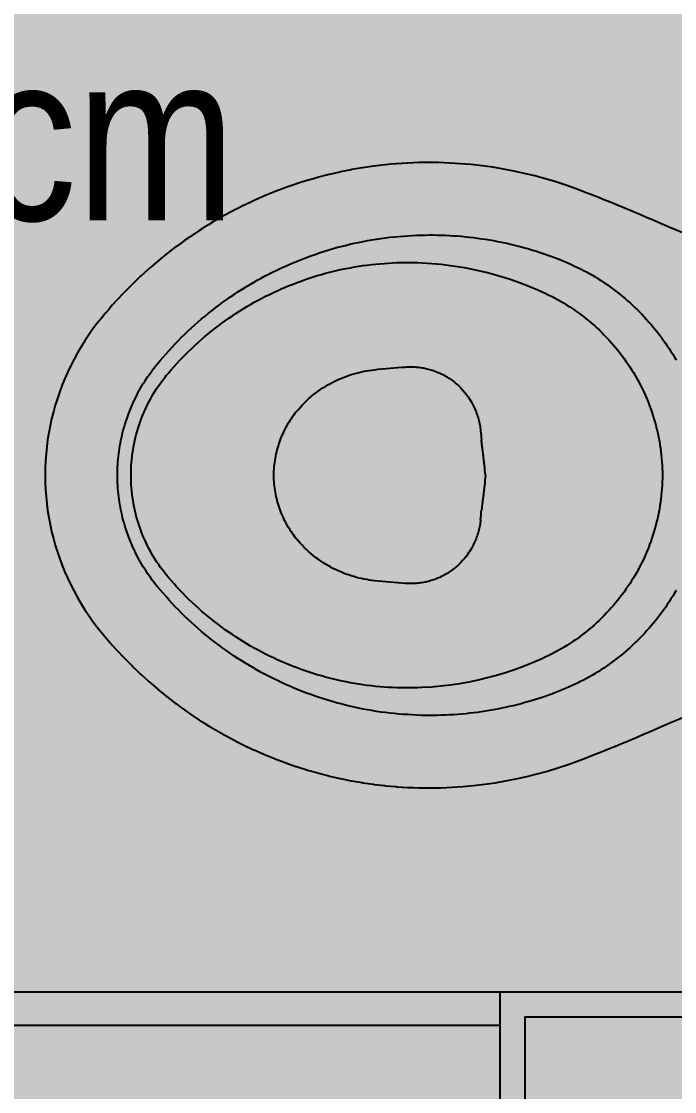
# Model space of a CAD drawing. Header units: metres. Extents: x -40 to 570, y -25 to 184.
# Drawn here: x 17.938 to 18.33, y -8.205 to -7.563 of the extents above; entities that cross this region are included whole.
import ezdxf
from ezdxf.enums import TextEntityAlignment as Align

# ---------------------------------------------------------------- set-up
doc = ezdxf.new("R2010")
doc.units = ezdxf.units.M
for name, color, linetype in [('ARQ-DIM', 2, 'Continuous'), ('ARQ-TXT', 2, 'Continuous'), ('DUPLEX INFERIOR$0$4', 2, 'Continuous'), ('DUPLEX INFERIOR$0$ARQ-ALV ACAB', 4, 'Continuous'), ('DUPLEX INFERIOR$0$ARQ-ALV OSSO', 5, 'Continuous'), ('DUPLEX INFERIOR$0$ARQ-AUX1', 1, 'Continuous'), ('DUPLEX INFERIOR$0$ARQ-HID', 7, 'Continuous')]:
    doc.layers.add(name, color=color, linetype=linetype)
doc.layers.add('DUPLEX INFERIOR$0$ARQ-FORRO', color=9, linetype='Continuous', lineweight=5)
doc.styles.add('Adesa', font='ARIALN.TTF')

# ---------------------------------------------------------------- blocks, each defined once
blk = doc.blocks.new('DUPLEX INFERIOR$0$ARQ-HID-BACIA CX')
for points in [[(-0.28026, 0.14532), (-0.28804, 0.14857), (-0.29584, 0.15194, 0.011149), (-0.33812, 0.16943), (-0.34416, 0.17175), (-0.35027, 0.17392), (-0.35642, 0.17593), (-0.36262, 0.17778), (-0.36886, 0.17948), (-0.37514, 0.18101), (-0.38146, 0.18239), (-0.38782, 0.1836), (-0.3942, 0.18465), (-0.40061, 0.18554), (-0.40704, 0.18627), (-0.4135, 0.18683), (-0.41997, 0.18723), (-0.42645, 0.18746), (-0.43294, 0.18753), (-0.43806, 0.18747), (-0.43843, 0.18746), (-0.44165, 0.18736), (-0.44488, 0.18723), (-0.44526, 0.18721), (-0.4517, 0.1868), (-0.45207, 0.18677), (-0.45528, 0.1865), (-0.4585, 0.18619), (-0.45888, 0.18615), (-0.46528, 0.1854), (-0.46566, 0.18535), (-0.47204, 0.18442), (-0.47243, 0.18436), (-0.47878, 0.18326), (-0.47915, 0.18319), (-0.48548, 0.18191), (-0.48586, 0.18183), (-0.49214, 0.18039), (-0.49251, 0.1803), (-0.49875, 0.17869), (-0.49913, 0.17858), (-0.50533, 0.1768), (-0.5057, 0.17669), (-0.51184, 0.17475), (-0.51221, 0.17462), (-0.5183, 0.17251), (-0.51866, 0.17238), (-0.5247, 0.1701), (-0.52506, 0.16996), (-0.53103, 0.16752), (-0.53138, 0.16737), (-0.5373, 0.16477), (-0.53764, 0.16461), (-0.54348, 0.16185), (-0.54381, 0.16169), (-0.54671, 0.16024), (-0.54959, 0.15876), (-0.54991, 0.15859), (-0.55561, 0.15552), (-0.55592, 0.15534), (-0.55874, 0.15374), (-0.56154, 0.15211), (-0.56185, 0.15192), (-0.56462, 0.15025), (-0.56738, 0.14854), (-0.56767, 0.14835), (-0.57041, 0.1466), (-0.57312, 0.14482), (-0.57341, 0.14462), (-0.5761, 0.1428), (-0.57876, 0.14094), (-0.57904, 0.14074), (-0.58168, 0.13884), (-0.58429, 0.13691), (-0.58457, 0.1367), (-0.58716, 0.13474), (-0.58971, 0.13274), (-0.58999, 0.13252), (-0.59252, 0.13049), (-0.59502, 0.12842), (-0.5953, 0.1282), (-0.60022, 0.12397), (-0.60048, 0.12373), (-0.60529, 0.11937), (-0.60554, 0.11913), (-0.6079, 0.1169), (-0.61024, 0.11464), (-0.61049, 0.11439), (-0.61505, 0.10978), (-0.6153, 0.10953), (-0.61974, 0.1048), (-0.61998, 0.10454), (-0.62215, 0.10213), (-0.62429, 0.09969), (-0.62452, 0.09942), (-0.62662, 0.09695), (-0.6287, 0.09446), (-0.63136, 0.09112), (-0.63393, 0.08771), (-0.63639, 0.08422), (-0.63876, 0.08067), (-0.64103, 0.07705), (-0.64319, 0.07337), (-0.64524, 0.06963), (-0.64719, 0.06583), (-0.64903, 0.06198), (-0.65076, 0.05808), (-0.65238, 0.05413), (-0.65388, 0.05014), (-0.65526, 0.04611), (-0.65653, 0.04204), (-0.65769, 0.03793), (-0.65872, 0.0338), (-0.65964, 0.02963), (-0.66043, 0.02544), (-0.66111, 0.02123), (-0.66166, 0.01701), (-0.66209, 0.01277), (-0.6624, 0.00852), (-0.66258, 0.00426), (-0.66264, 0), (-0.66258, -0.00426), (-0.6624, -0.00852), (-0.66209, -0.01277), (-0.66166, -0.01701), (-0.66111, -0.02123), (-0.66043, -0.02544), (-0.65964, -0.02963), (-0.65872, -0.0338), (-0.65769, -0.03793), (-0.65653, -0.04204), (-0.65526, -0.04611), (-0.65388, -0.05014), (-0.65238, -0.05413), (-0.65076, -0.05808), (-0.64903, -0.06198), (-0.64719, -0.06583), (-0.64524, -0.06963), (-0.64319, -0.07337), (-0.64103, -0.07705), (-0.63876, -0.08067), (-0.63639, -0.08422), (-0.63393, -0.08771), (-0.63136, -0.09112), (-0.6287, -0.09446), (-0.62662, -0.09695), (-0.62452, -0.09942), (-0.62429, -0.09969), (-0.62215, -0.10213), (-0.61998, -0.10453), (-0.61974, -0.1048), (-0.6153, -0.10953), (-0.61505, -0.10978), (-0.61049, -0.11439), (-0.61024, -0.11464), (-0.6079, -0.1169), (-0.60554, -0.11913), (-0.60529, -0.11937), (-0.60048, -0.12373), (-0.60022, -0.12397), (-0.5953, -0.1282), (-0.59502, -0.12842), (-0.59252, -0.13049), (-0.58999, -0.13252), (-0.58971, -0.13274), (-0.58716, -0.13474), (-0.58457, -0.1367), (-0.58429, -0.13691), (-0.58168, -0.13884), (-0.57904, -0.14074), (-0.57876, -0.14094), (-0.5761, -0.1428), (-0.57341, -0.14462), (-0.57312, -0.14482), (-0.57041, -0.1466), (-0.56767, -0.14835), (-0.56738, -0.14854), (-0.56462, -0.15025), (-0.56185, -0.15192), (-0.56154, -0.15211), (-0.55874, -0.15374), (-0.55592, -0.15534), (-0.55561, -0.15552), (-0.54991, -0.15859), (-0.54959, -0.15876), (-0.54671, -0.16024), (-0.54381, -0.16169), (-0.54348, -0.16185), (-0.53764, -0.16461), (-0.5373, -0.16477), (-0.53138, -0.16737), (-0.53103, -0.16752), (-0.52506, -0.16996), (-0.5247, -0.1701), (-0.51866, -0.17238), (-0.5183, -0.17251), (-0.51221, -0.17462), (-0.51184, -0.17475), (-0.5057, -0.17669), (-0.50533, -0.1768), (-0.49913, -0.17858), (-0.49875, -0.17869), (-0.49251, -0.1803), (-0.49214, -0.18039), (-0.48586, -0.18183), (-0.48548, -0.18191), (-0.47915, -0.18319), (-0.47878, -0.18326), (-0.47243, -0.18436), (-0.47204, -0.18442), (-0.46566, -0.18535), (-0.46528, -0.1854), (-0.45888, -0.18615), (-0.4585, -0.18619), (-0.45528, -0.1865), (-0.45207, -0.18677), (-0.4517, -0.1868), (-0.44526, -0.18721), (-0.44488, -0.18723), (-0.44165, -0.18736), (-0.43843, -0.18746), (-0.43806, -0.18747), (-0.43155, -0.18753), (-0.42506, -0.18742), (-0.41858, -0.18716), (-0.41211, -0.18672), (-0.40566, -0.18612), (-0.39923, -0.18536), (-0.39282, -0.18444), (-0.38645, -0.18335), (-0.3801, -0.18211), (-0.37379, -0.1807), (-0.36751, -0.17913), (-0.36128, -0.1774), (-0.35509, -0.17551), (-0.34895, -0.17347), (-0.34286, -0.17126), (-0.33812, -0.16942, 0.011149), (-0.29584, -0.15194), (-0.28804, -0.14857), (-0.28026, -0.14532)], [(-0.5122, 0.03777), (-0.51097, 0.03926), (-0.50976, 0.04065), (-0.50852, 0.042), (-0.50724, 0.04331), (-0.50593, 0.04458), (-0.50459, 0.04581), (-0.50323, 0.047), (-0.50184, 0.04815), (-0.50042, 0.04926), (-0.49898, 0.05033), (-0.49753, 0.05135), (-0.49605, 0.05233), (-0.49455, 0.05328), (-0.49304, 0.05417), (-0.49152, 0.05503), (-0.48999, 0.05584), (-0.48844, 0.05661), (-0.48689, 0.05734), (-0.48534, 0.05802), (-0.48377, 0.05866), (-0.48221, 0.05926), (-0.48064, 0.05982), (-0.47908, 0.06034), (-0.47751, 0.06082), (-0.47595, 0.06126), (-0.47439, 0.06166), (-0.47283, 0.06202), (-0.47128, 0.06234), (-0.46974, 0.06262), (-0.4682, 0.06287), (-0.46667, 0.06309), (-0.46513, 0.06327, -0.008966), (-0.44664, 0.06489, -0.016113), (-0.44358, 0.06501), (-0.4426, 0.065), (-0.44175, 0.06498), (-0.44091, 0.06494), (-0.44008, 0.06488), (-0.43925, 0.06481), (-0.43843, 0.06472), (-0.43762, 0.06461), (-0.43681, 0.06449), (-0.43601, 0.06436), (-0.43521, 0.06421), (-0.43441, 0.06404), (-0.43363, 0.06386), (-0.43284, 0.06367), (-0.43207, 0.06346), (-0.43129, 0.06323), (-0.43052, 0.063), (-0.42976, 0.06274), (-0.429, 0.06247), (-0.42824, 0.06219), (-0.42749, 0.06189), (-0.42674, 0.06157), (-0.426, 0.06124), (-0.42525, 0.0609), (-0.42452, 0.06054), (-0.42378, 0.06016), (-0.42305, 0.05976), (-0.42232, 0.05935), (-0.42159, 0.05892), (-0.42087, 0.05847), (-0.42015, 0.058), (-0.41943, 0.05751), (-0.4187, 0.057), (-0.41736, 0.05598), (-0.41604, 0.0549), (-0.41475, 0.05374), (-0.4135, 0.05252), (-0.41228, 0.05123), (-0.41111, 0.04987), (-0.40999, 0.04845), (-0.40892, 0.04698), (-0.40791, 0.04545), (-0.40696, 0.04387), (-0.40608, 0.04225), (-0.40527, 0.04059), (-0.40489, 0.03975), (-0.40453, 0.0389), (-0.40419, 0.03804), (-0.40387, 0.03718), (-0.40357, 0.03631), (-0.40328, 0.03544), (-0.40302, 0.03457), (-0.40277, 0.0337), (-0.40254, 0.03282), (-0.40234, 0.03195), (-0.40215, 0.03107), (-0.40198, 0.0302), (-0.40183, 0.02933), (-0.4017, 0.02846), (-0.40159, 0.0276), (-0.40149, 0.02671, -0.000598), (-0.40092, 0.02094)], [(-0.39861, 0, 0.006359), (-0.39916, 0.00607), (-0.39919, 0.00636), (-0.39922, 0.00664), (-0.39928, 0.00718), (-0.39931, 0.00746), (-0.39934, 0.00773), (-0.39941, 0.00829), (-0.39944, 0.00857), (-0.3995, 0.00912), (-0.39954, 0.0094), (-0.3996, 0.00997), (-0.39964, 0.01025), (-0.39971, 0.01083), (-0.39982, 0.01169), (-0.39989, 0.01228), (-0.39997, 0.01288), (-0.40016, 0.01436), (-0.40028, 0.01536), (-0.40035, 0.01588), (-0.40041, 0.01639), (-0.40047, 0.01691), (-0.40053, 0.0174), (-0.40059, 0.01789), (-0.40065, 0.01839), (-0.4007, 0.01889), (-0.40076, 0.01939), (-0.40081, 0.0199), (-0.40087, 0.02042), (-0.40092, 0.02094)], [(-0.39861, 0, -0.006359), (-0.39916, -0.00607), (-0.39919, -0.00636), (-0.39922, -0.00664), (-0.39928, -0.00718), (-0.39931, -0.00746), (-0.39934, -0.00773), (-0.39941, -0.00829), (-0.39944, -0.00857), (-0.3995, -0.00912), (-0.39954, -0.0094), (-0.3996, -0.00997), (-0.39964, -0.01025), (-0.39971, -0.01083), (-0.39982, -0.01169), (-0.39989, -0.01228), (-0.39997, -0.01288), (-0.40016, -0.01436), (-0.40028, -0.01536), (-0.40035, -0.01588), (-0.40041, -0.01639), (-0.40047, -0.01691), (-0.40053, -0.0174), (-0.40059, -0.01789), (-0.40065, -0.01839), (-0.4007, -0.01889), (-0.40076, -0.01939), (-0.40081, -0.0199), (-0.40087, -0.02042), (-0.40092, -0.02094)], [(-0.40149, -0.02671, 0.000598), (-0.40092, -0.02094)], [(-0.40149, -0.02671), (-0.40159, -0.0276), (-0.4017, -0.02846), (-0.40183, -0.02933), (-0.40198, -0.0302), (-0.40215, -0.03107), (-0.40234, -0.03195), (-0.40254, -0.03282), (-0.40277, -0.0337), (-0.40302, -0.03457), (-0.40328, -0.03544), (-0.40357, -0.03631), (-0.40387, -0.03718), (-0.40419, -0.03804), (-0.40453, -0.0389), (-0.40489, -0.03975), (-0.40527, -0.04059), (-0.40608, -0.04225), (-0.40696, -0.04387), (-0.40791, -0.04545), (-0.40892, -0.04698), (-0.40999, -0.04845), (-0.41111, -0.04987), (-0.41228, -0.05123), (-0.4135, -0.05252), (-0.41475, -0.05374), (-0.41604, -0.0549), (-0.41736, -0.05598), (-0.4187, -0.057), (-0.41943, -0.05751), (-0.42015, -0.058), (-0.42087, -0.05847), (-0.42159, -0.05892), (-0.42232, -0.05935), (-0.42305, -0.05976), (-0.42378, -0.06016), (-0.42452, -0.06054), (-0.42525, -0.0609), (-0.426, -0.06124), (-0.42674, -0.06157), (-0.42749, -0.06189), (-0.42824, -0.06219), (-0.429, -0.06247), (-0.42976, -0.06274), (-0.43052, -0.063), (-0.43129, -0.06323), (-0.43207, -0.06346), (-0.43284, -0.06367), (-0.43363, -0.06386), (-0.43441, -0.06404), (-0.43521, -0.06421), (-0.43601, -0.06436), (-0.43681, -0.06449), (-0.43762, -0.06461), (-0.43843, -0.06472), (-0.43925, -0.06481), (-0.44008, -0.06488), (-0.44091, -0.06494), (-0.44175, -0.06498), (-0.4426, -0.065), (-0.44358, -0.06501, -0.016113), (-0.44664, -0.06489, -0.008966), (-0.46513, -0.06327), (-0.46667, -0.06309), (-0.4682, -0.06287), (-0.46974, -0.06262), (-0.47128, -0.06234), (-0.47283, -0.06202), (-0.47439, -0.06166), (-0.47595, -0.06126), (-0.47751, -0.06082), (-0.47908, -0.06034), (-0.48064, -0.05982), (-0.48221, -0.05926), (-0.48377, -0.05866), (-0.48534, -0.05802), (-0.48689, -0.05734), (-0.48844, -0.05661), (-0.48999, -0.05584), (-0.49152, -0.05503), (-0.49304, -0.05417), (-0.49455, -0.05328), (-0.49605, -0.05233), (-0.49753, -0.05135), (-0.49898, -0.05033), (-0.50042, -0.04926), (-0.50184, -0.04815), (-0.50323, -0.047), (-0.50459, -0.04581), (-0.50593, -0.04458), (-0.50724, -0.04331), (-0.50852, -0.042), (-0.50976, -0.04065), (-0.51097, -0.03926), (-0.5122, -0.03777)]]:
    blk.add_lwpolyline(points, format="xyb")
for points in [[(-0.28423, -0.06907), (-0.28523, -0.0708), (-0.28627, -0.07252), (-0.28733, -0.07423), (-0.28841, -0.07592), (-0.28952, -0.07759), (-0.29065, -0.07925), (-0.29181, -0.08089), (-0.29299, -0.08252), (-0.29419, -0.08413), (-0.29542, -0.08572), (-0.29667, -0.08729), (-0.29794, -0.08884), (-0.29923, -0.09038), (-0.30055, -0.09189), (-0.30188, -0.09339), (-0.30324, -0.09487), (-0.30462, -0.09633), (-0.30602, -0.09777), (-0.30744, -0.09918), (-0.30888, -0.10058), (-0.31035, -0.10196), (-0.31183, -0.10331), (-0.31333, -0.10464), (-0.31485, -0.10595), (-0.31639, -0.10724), (-0.31795, -0.10851), (-0.31952, -0.10975), (-0.32112, -0.11097), (-0.32273, -0.11217), (-0.32435, -0.11335), (-0.32599, -0.11451), (-0.32765, -0.11564), (-0.32933, -0.11675), (-0.33102, -0.11783), (-0.33272, -0.11889), (-0.33445, -0.11992), (-0.33619, -0.12092), (-0.33794, -0.12189), (-0.33972, -0.12283), (-0.34151, -0.12374), (-0.34331, -0.12462), (-0.34512, -0.12547), (-0.34695, -0.12631), (-0.34878, -0.12713), (-0.35062, -0.12794), (-0.35246, -0.12874), (-0.3543, -0.12953), (-0.35656, -0.13038), (-0.35882, -0.13123), (-0.36109, -0.13205), (-0.36336, -0.13284), (-0.36565, -0.13361), (-0.36795, -0.13434), (-0.37026, -0.13505), (-0.37257, -0.13573), (-0.37489, -0.13639), (-0.37722, -0.13702), (-0.37956, -0.13763), (-0.3819, -0.13821), (-0.38425, -0.13876), (-0.38661, -0.13928), (-0.38897, -0.13978), (-0.39133, -0.14025), (-0.3937, -0.14069), (-0.39608, -0.14111), (-0.39846, -0.1415), (-0.40085, -0.14186), (-0.40324, -0.1422), (-0.40563, -0.14251), (-0.40803, -0.14279), (-0.41042, -0.14304), (-0.41283, -0.14327), (-0.41523, -0.14347), (-0.41764, -0.14364), (-0.42005, -0.14378), (-0.42246, -0.1439), (-0.42487, -0.14399), (-0.42728, -0.14405), (-0.42969, -0.14408), (-0.4321, -0.14408), (-0.43451, -0.14406), (-0.43693, -0.14403), (-0.43964, -0.14389), (-0.44235, -0.14375), (-0.44506, -0.14359), (-0.44777, -0.14341), (-0.45047, -0.14321), (-0.45318, -0.14297), (-0.45588, -0.1427), (-0.45857, -0.14238), (-0.46126, -0.14202), (-0.46395, -0.14162), (-0.46663, -0.14119), (-0.4693, -0.14071), (-0.47197, -0.14021), (-0.47463, -0.13967), (-0.47728, -0.1391), (-0.47993, -0.13849), (-0.48257, -0.13786), (-0.4852, -0.13719), (-0.48782, -0.13649), (-0.49043, -0.13575), (-0.49304, -0.13498), (-0.49563, -0.13418), (-0.49821, -0.13334), (-0.50078, -0.13247), (-0.50334, -0.13157), (-0.50589, -0.13064), (-0.50843, -0.12967), (-0.51095, -0.12867), (-0.51346, -0.12763), (-0.51596, -0.12657), (-0.51844, -0.12547), (-0.52091, -0.12435), (-0.52336, -0.12319), (-0.5258, -0.122), (-0.52822, -0.12077), (-0.53063, -0.11952), (-0.53302, -0.11824), (-0.5354, -0.11692), (-0.53775, -0.11558), (-0.5401, -0.11421), (-0.54242, -0.1128), (-0.54472, -0.11137), (-0.54701, -0.10991), (-0.54928, -0.10842), (-0.55152, -0.10689), (-0.55375, -0.10534), (-0.55596, -0.10377), (-0.55814, -0.10216), (-0.56031, -0.10052), (-0.56246, -0.09886), (-0.56458, -0.09717), (-0.56668, -0.09546), (-0.56876, -0.09372), (-0.57083, -0.09195), (-0.57286, -0.09016), (-0.57488, -0.08834), (-0.57687, -0.0865), (-0.57884, -0.08463), (-0.58078, -0.08273), (-0.58268, -0.0808), (-0.58456, -0.07884), (-0.58641, -0.07685), (-0.58823, -0.07485), (-0.59003, -0.07282), (-0.59182, -0.07079), (-0.59359, -0.06875), (-0.59537, -0.0667), (-0.59636, -0.06544), (-0.59736, -0.06416), (-0.59835, -0.06288), (-0.59931, -0.06159), (-0.60025, -0.06028), (-0.60116, -0.05896), (-0.60206, -0.05762), (-0.60292, -0.05627), (-0.60377, -0.05491), (-0.6046, -0.05353), (-0.60541, -0.05214), (-0.6062, -0.05074), (-0.60696, -0.04933), (-0.60771, -0.04791), (-0.60843, -0.04647), (-0.60913, -0.04502), (-0.60981, -0.04357), (-0.61046, -0.0421), (-0.61112, -0.04055), (-0.61187, -0.03871), (-0.6127, -0.03657), (-0.61351, -0.03429), (-0.61424, -0.0321), (-0.61483, -0.03021), (-0.6153, -0.02859), (-0.61573, -0.02704), (-0.61613, -0.02548), (-0.61651, -0.02392), (-0.61686, -0.02236), (-0.61719, -0.02078), (-0.6175, -0.01921), (-0.61778, -0.01763), (-0.61804, -0.01604), (-0.61827, -0.01445), (-0.61848, -0.01286), (-0.61867, -0.01126), (-0.61883, -0.00966), (-0.61896, -0.00806), (-0.61907, -0.00646), (-0.61914, -0.00485), (-0.6192, -0.00323), (-0.61924, -0.00161), (-0.61927, 0), (-0.61924, 0.00161), (-0.6192, 0.00323), (-0.61914, 0.00485), (-0.61907, 0.00646), (-0.61896, 0.00806), (-0.61883, 0.00966), (-0.61867, 0.01126), (-0.61848, 0.01286), (-0.61827, 0.01445), (-0.61804, 0.01604), (-0.61778, 0.01763), (-0.6175, 0.01921), (-0.61719, 0.02078), (-0.61686, 0.02236), (-0.61651, 0.02392), (-0.61613, 0.02548), (-0.61573, 0.02704), (-0.6153, 0.02859), (-0.61483, 0.03021), (-0.61424, 0.0321), (-0.61351, 0.03429), (-0.6127, 0.03657), (-0.61187, 0.03871), (-0.61112, 0.04055), (-0.61046, 0.0421), (-0.60981, 0.04357), (-0.60913, 0.04502), (-0.60843, 0.04647), (-0.60771, 0.04791), (-0.60696, 0.04933), (-0.6062, 0.05074), (-0.60541, 0.05214), (-0.6046, 0.05353), (-0.60377, 0.05491), (-0.60292, 0.05627), (-0.60206, 0.05762), (-0.60116, 0.05896), (-0.60025, 0.06028), (-0.59931, 0.06159), (-0.59835, 0.06288), (-0.59736, 0.06416), (-0.59636, 0.06544), (-0.59537, 0.0667), (-0.59359, 0.06875), (-0.59182, 0.07079), (-0.59003, 0.07282), (-0.58823, 0.07485), (-0.58641, 0.07685), (-0.58456, 0.07884), (-0.58268, 0.0808), (-0.58078, 0.08273), (-0.57884, 0.08463), (-0.57687, 0.0865), (-0.57488, 0.08834), (-0.57286, 0.09016), (-0.57083, 0.09195), (-0.56876, 0.09372), (-0.56668, 0.09546), (-0.56458, 0.09717), (-0.56246, 0.09886), (-0.56031, 0.10052), (-0.55814, 0.10216), (-0.55596, 0.10377), (-0.55375, 0.10534), (-0.55152, 0.10689), (-0.54928, 0.10842), (-0.54701, 0.10991), (-0.54472, 0.11137), (-0.54242, 0.1128), (-0.5401, 0.11421), (-0.53775, 0.11558), (-0.5354, 0.11692), (-0.53302, 0.11824), (-0.53063, 0.11952), (-0.52822, 0.12077), (-0.5258, 0.122), (-0.52336, 0.12319), (-0.52091, 0.12435), (-0.51844, 0.12547), (-0.51596, 0.12657), (-0.51346, 0.12763), (-0.51095, 0.12867), (-0.50843, 0.12967), (-0.50589, 0.13064), (-0.50334, 0.13157), (-0.50078, 0.13247), (-0.49821, 0.13334), (-0.49563, 0.13418), (-0.49304, 0.13498), (-0.49043, 0.13575), (-0.48782, 0.13649), (-0.4852, 0.13719), (-0.48257, 0.13786), (-0.47993, 0.13849), (-0.47728, 0.1391), (-0.47463, 0.13967), (-0.47197, 0.14021), (-0.4693, 0.14071), (-0.46663, 0.14119), (-0.46395, 0.14162), (-0.46126, 0.14202), (-0.45857, 0.14238), (-0.45588, 0.1427), (-0.45318, 0.14297), (-0.45047, 0.14321), (-0.44777, 0.14341), (-0.44506, 0.14359), (-0.44235, 0.14375), (-0.43964, 0.14389), (-0.43693, 0.14403), (-0.43451, 0.14406), (-0.4321, 0.14408), (-0.42969, 0.14408), (-0.42728, 0.14405), (-0.42487, 0.14399), (-0.42246, 0.1439), (-0.42005, 0.14378), (-0.41764, 0.14364), (-0.41523, 0.14347), (-0.41283, 0.14327), (-0.41042, 0.14304), (-0.40803, 0.14279), (-0.40563, 0.14251), (-0.40324, 0.1422), (-0.40085, 0.14186), (-0.39846, 0.1415), (-0.39608, 0.14111), (-0.3937, 0.14069), (-0.39133, 0.14025), (-0.38897, 0.13978), (-0.38661, 0.13928), (-0.38425, 0.13876), (-0.3819, 0.13821), (-0.37956, 0.13763), (-0.37722, 0.13702), (-0.37489, 0.13639), (-0.37257, 0.13573), (-0.37026, 0.13505), (-0.36795, 0.13434), (-0.36565, 0.13361), (-0.36336, 0.13284), (-0.36109, 0.13205), (-0.35882, 0.13123), (-0.35656, 0.13038), (-0.3543, 0.12953), (-0.35246, 0.12874), (-0.35062, 0.12794), (-0.34878, 0.12713), (-0.34695, 0.12631), (-0.34512, 0.12547), (-0.34331, 0.12462), (-0.34151, 0.12374), (-0.33972, 0.12283), (-0.33794, 0.12189), (-0.33619, 0.12092), (-0.33445, 0.11992), (-0.33272, 0.11889), (-0.33102, 0.11783), (-0.32933, 0.11675), (-0.32765, 0.11564), (-0.32599, 0.11451), (-0.32435, 0.11335), (-0.32273, 0.11217), (-0.32112, 0.11097), (-0.31952, 0.10975), (-0.31795, 0.10851), (-0.31639, 0.10724), (-0.31485, 0.10595), (-0.31333, 0.10464), (-0.31183, 0.10331), (-0.31035, 0.10196), (-0.30888, 0.10058), (-0.30744, 0.09918), (-0.30602, 0.09777), (-0.30462, 0.09633), (-0.30324, 0.09487), (-0.30188, 0.09339), (-0.30055, 0.09189), (-0.29923, 0.09038), (-0.29794, 0.08884), (-0.29667, 0.08729), (-0.29542, 0.08572), (-0.29419, 0.08413), (-0.29299, 0.08252), (-0.29181, 0.08089), (-0.29065, 0.07925), (-0.28952, 0.07759), (-0.28841, 0.07592), (-0.28733, 0.07423), (-0.28627, 0.07252), (-0.28523, 0.0708), (-0.28423, 0.06907)], [(-0.5122, 0.03778), (-0.51298, 0.03678), (-0.51373, 0.03579), (-0.51446, 0.03478), (-0.51517, 0.03375), (-0.51587, 0.0327), (-0.51654, 0.03164), (-0.5172, 0.03055), (-0.51784, 0.02946), (-0.51845, 0.02834), (-0.51905, 0.02721), (-0.51962, 0.02606), (-0.52017, 0.02491), (-0.52069, 0.02373), (-0.52119, 0.02255), (-0.52167, 0.02135), (-0.52211, 0.02015), (-0.52254, 0.01893), (-0.52293, 0.01771), (-0.5233, 0.01647), (-0.52365, 0.01523), (-0.52396, 0.01399), (-0.52425, 0.01274), (-0.52452, 0.01148), (-0.52475, 0.01022), (-0.52496, 0.00895), (-0.52514, 0.00769), (-0.52529, 0.00642), (-0.52541, 0.00515), (-0.52551, 0.00387), (-0.52558, 0.0026), (-0.52562, 0.00132), (-0.52564, 0), (-0.52562, -0.00132), (-0.52558, -0.0026), (-0.52551, -0.00387), (-0.52541, -0.00515), (-0.52529, -0.00642), (-0.52514, -0.00769), (-0.52496, -0.00895), (-0.52475, -0.01022), (-0.52452, -0.01148), (-0.52425, -0.01274), (-0.52396, -0.01399), (-0.52365, -0.01523), (-0.5233, -0.01647), (-0.52293, -0.01771), (-0.52254, -0.01893), (-0.52211, -0.02015), (-0.52167, -0.02135), (-0.52119, -0.02255), (-0.52069, -0.02373), (-0.52017, -0.02491), (-0.51962, -0.02606), (-0.51905, -0.02721), (-0.51845, -0.02834), (-0.51784, -0.02946), (-0.5172, -0.03055), (-0.51654, -0.03164), (-0.51587, -0.0327), (-0.51517, -0.03375), (-0.51446, -0.03478), (-0.51373, -0.03579), (-0.51298, -0.03678), (-0.5122, -0.03778)]]:
    blk.add_lwpolyline(points)
blk.add_lwpolyline([(-0.58873, 0.06124), (-0.58704, 0.0632), (-0.58533, 0.06514), (-0.58359, 0.06705), (-0.58182, 0.06894), (-0.58003, 0.07081), (-0.57821, 0.07265), (-0.57637, 0.07446), (-0.5745, 0.07625), (-0.57261, 0.07801), (-0.5707, 0.07975), (-0.56876, 0.08146), (-0.5668, 0.08314), (-0.56482, 0.0848), (-0.56282, 0.08642), (-0.56079, 0.08802), (-0.55875, 0.0896), (-0.55668, 0.09114), (-0.55459, 0.09265), (-0.55248, 0.09414), (-0.55035, 0.09559), (-0.5482, 0.09702), (-0.54604, 0.09841), (-0.54385, 0.09978), (-0.54165, 0.10112), (-0.53943, 0.10242), (-0.53719, 0.10369), (-0.53493, 0.10493), (-0.53266, 0.10615), (-0.53038, 0.10732), (-0.52808, 0.10847), (-0.52576, 0.10959), (-0.52343, 0.11067), (-0.52108, 0.11172), (-0.51872, 0.11274), (-0.51635, 0.11372), (-0.51397, 0.11467), (-0.51157, 0.11559), (-0.50917, 0.11648), (-0.50675, 0.11733), (-0.50432, 0.11815), (-0.50188, 0.11893), (-0.49943, 0.11968), (-0.49697, 0.1204), (-0.49451, 0.12109), (-0.49203, 0.12174), (-0.48955, 0.12235), (-0.48706, 0.12293), (-0.48456, 0.12348), (-0.48206, 0.12399), (-0.47955, 0.12447), (-0.47704, 0.12492), (-0.47452, 0.12533), (-0.472, 0.12571), (-0.46947, 0.12605), (-0.46694, 0.12636), (-0.46441, 0.12663), (-0.46187, 0.12687), (-0.45934, 0.12707), (-0.4568, 0.12725), (-0.45426, 0.12738), (-0.45172, 0.12749), (-0.44918, 0.12756), (-0.44664, 0.12759), (-0.44411, 0.12759), (-0.44157, 0.12756), (-0.43904, 0.12749), (-0.4365, 0.12739), (-0.43356, 0.12724), (-0.43075, 0.12704), (-0.42795, 0.12681), (-0.42515, 0.12654), (-0.42234, 0.12622), (-0.41954, 0.12586), (-0.41675, 0.12546), (-0.41396, 0.12502), (-0.41117, 0.12454), (-0.40838, 0.12402), (-0.40561, 0.12346), (-0.40283, 0.12285), (-0.40007, 0.12221), (-0.39731, 0.12152), (-0.39456, 0.1208), (-0.39182, 0.12003), (-0.38908, 0.11922), (-0.38636, 0.11838), (-0.38364, 0.11749), (-0.38094, 0.11656), (-0.37824, 0.1156), (-0.37556, 0.11459), (-0.37289, 0.11354), (-0.37023, 0.11246), (-0.36759, 0.11133), (-0.36496, 0.11017), (-0.36234, 0.10897), (-0.36048, 0.10807), (-0.35863, 0.10713), (-0.3568, 0.10617), (-0.35499, 0.10518), (-0.35319, 0.10416), (-0.35142, 0.10311), (-0.34966, 0.10203), (-0.34792, 0.10092), (-0.34621, 0.09978), (-0.34451, 0.09862), (-0.34284, 0.09743), (-0.34118, 0.09621), (-0.33955, 0.09496), (-0.33794, 0.09369), (-0.33635, 0.09239), (-0.33479, 0.09107), (-0.33324, 0.08972), (-0.33173, 0.08834), (-0.33023, 0.08694), (-0.32876, 0.08552), (-0.32732, 0.08408), (-0.32589, 0.08261), (-0.3245, 0.08112), (-0.32313, 0.0796), (-0.32179, 0.07807), (-0.32047, 0.07651), (-0.31918, 0.07493), (-0.31792, 0.07333), (-0.31668, 0.07172), (-0.31547, 0.07008), (-0.31429, 0.06842), (-0.31314, 0.06674), (-0.31201, 0.06505), (-0.31092, 0.06334), (-0.30985, 0.06161), (-0.30881, 0.05986), (-0.3078, 0.0581), (-0.30683, 0.05632), (-0.30588, 0.05453), (-0.30496, 0.05272), (-0.30407, 0.05089), (-0.30322, 0.04906), (-0.30239, 0.0472), (-0.3016, 0.04534), (-0.30083, 0.04346), (-0.3001, 0.04157), (-0.2994, 0.03967), (-0.29874, 0.03776), (-0.2981, 0.03583), (-0.2975, 0.0339), (-0.29693, 0.03196), (-0.2964, 0.03001), (-0.29589, 0.02805), (-0.29542, 0.02608), (-0.29499, 0.0241), (-0.29459, 0.02212), (-0.29422, 0.02013), (-0.29389, 0.01813), (-0.29359, 0.01613), (-0.29332, 0.01413), (-0.29309, 0.01212), (-0.2929, 0.0101), (-0.29274, 0.00808), (-0.29261, 0.00607), (-0.29252, 0.00404), (-0.29247, 0.00202), (-0.29245, 0), (-0.29247, -0.00202), (-0.29252, -0.00404), (-0.29261, -0.00607), (-0.29274, -0.00808), (-0.2929, -0.0101), (-0.29309, -0.01212), (-0.29332, -0.01413), (-0.29359, -0.01613), (-0.29389, -0.01813), (-0.29422, -0.02013), (-0.29459, -0.02212), (-0.29499, -0.0241), (-0.29542, -0.02608), (-0.29589, -0.02805), (-0.2964, -0.03001), (-0.29693, -0.03196), (-0.2975, -0.0339), (-0.2981, -0.03583), (-0.29874, -0.03776), (-0.2994, -0.03967), (-0.3001, -0.04157), (-0.30083, -0.04346), (-0.3016, -0.04534), (-0.30239, -0.0472), (-0.30322, -0.04906), (-0.30407, -0.05089), (-0.30496, -0.05272), (-0.30588, -0.05453), (-0.30683, -0.05632), (-0.3078, -0.0581), (-0.30881, -0.05986), (-0.30985, -0.06161), (-0.31092, -0.06334), (-0.31201, -0.06505), (-0.31314, -0.06674), (-0.31429, -0.06842), (-0.31547, -0.07008), (-0.31668, -0.07172), (-0.31792, -0.07333), (-0.31918, -0.07493), (-0.32047, -0.07651), (-0.32179, -0.07807), (-0.32313, -0.0796), (-0.3245, -0.08112), (-0.32589, -0.08261), (-0.32732, -0.08408), (-0.32876, -0.08552), (-0.33023, -0.08694), (-0.33173, -0.08834), (-0.33324, -0.08972), (-0.33479, -0.09107), (-0.33635, -0.09239), (-0.33794, -0.09369), (-0.33955, -0.09496), (-0.34118, -0.09621), (-0.34284, -0.09743), (-0.34451, -0.09862), (-0.34621, -0.09978), (-0.34792, -0.10092), (-0.34966, -0.10203), (-0.35142, -0.10311), (-0.35319, -0.10416), (-0.35499, -0.10518), (-0.3568, -0.10617), (-0.35863, -0.10713), (-0.36048, -0.10807), (-0.36234, -0.10897), (-0.36513, -0.11024), (-0.3704, -0.11253), (-0.37573, -0.11465), (-0.3811, -0.11662), (-0.38652, -0.11843), (-0.39198, -0.12008), (-0.39747, -0.12156), (-0.40299, -0.12289), (-0.40854, -0.12405), (-0.4141, -0.12505), (-0.41969, -0.12588), (-0.42529, -0.12655), (-0.43089, -0.12705), (-0.4365, -0.12739), (-0.43904, -0.12749), (-0.44157, -0.12756), (-0.44411, -0.12759), (-0.44664, -0.12759), (-0.44918, -0.12756), (-0.45172, -0.12749), (-0.45426, -0.12738), (-0.4568, -0.12725), (-0.45934, -0.12707), (-0.46187, -0.12687), (-0.46441, -0.12663), (-0.46694, -0.12636), (-0.46947, -0.12605), (-0.472, -0.12571), (-0.47452, -0.12533), (-0.47704, -0.12492), (-0.47955, -0.12447), (-0.48206, -0.12399), (-0.48456, -0.12348), (-0.48706, -0.12293), (-0.48955, -0.12235), (-0.49203, -0.12174), (-0.49451, -0.12109), (-0.49697, -0.1204), (-0.49943, -0.11968), (-0.50188, -0.11893), (-0.50432, -0.11815), (-0.50675, -0.11733), (-0.50917, -0.11648), (-0.51157, -0.11559), (-0.51397, -0.11467), (-0.51635, -0.11372), (-0.51872, -0.11274), (-0.52108, -0.11172), (-0.52343, -0.11067), (-0.52576, -0.10959), (-0.52808, -0.10847), (-0.53038, -0.10732), (-0.53266, -0.10615), (-0.53493, -0.10493), (-0.53719, -0.10369), (-0.53943, -0.10242), (-0.54165, -0.10112), (-0.54385, -0.09978), (-0.54604, -0.09841), (-0.5482, -0.09702), (-0.55035, -0.09559), (-0.55248, -0.09414), (-0.55459, -0.09265), (-0.55668, -0.09114), (-0.55875, -0.0896), (-0.56079, -0.08802), (-0.56282, -0.08642), (-0.56482, -0.0848), (-0.5668, -0.08314), (-0.56876, -0.08146), (-0.5707, -0.07975), (-0.57261, -0.07801), (-0.5745, -0.07625), (-0.57637, -0.07446), (-0.57821, -0.07265), (-0.58003, -0.07081), (-0.58182, -0.06894), (-0.58359, -0.06705), (-0.58533, -0.06514), (-0.58704, -0.0632), (-0.58873, -0.06124), (-0.58995, -0.05979), (-0.59113, -0.0583), (-0.59229, -0.0568), (-0.59341, -0.05526), (-0.5945, -0.05371), (-0.59557, -0.05213), (-0.5966, -0.05054), (-0.59759, -0.04892), (-0.59856, -0.04728), (-0.59949, -0.04562), (-0.60038, -0.04395), (-0.60125, -0.04225), (-0.60208, -0.04054), (-0.60287, -0.03881), (-0.60363, -0.03707), (-0.60435, -0.03531), (-0.60504, -0.03353), (-0.60569, -0.03175), (-0.60631, -0.02994), (-0.60689, -0.02813), (-0.60743, -0.02631), (-0.60794, -0.02447), (-0.60841, -0.02263), (-0.60884, -0.02077), (-0.60923, -0.01891), (-0.60959, -0.01704), (-0.60991, -0.01517), (-0.61019, -0.01328), (-0.61044, -0.0114), (-0.61065, -0.0095), (-0.61082, -0.00761), (-0.61095, -0.00571), (-0.61104, -0.00381), (-0.6111, -0.0019), (-0.61112, 0), (-0.6111, 0.0019), (-0.61104, 0.00381), (-0.61095, 0.00571), (-0.61082, 0.00761), (-0.61065, 0.0095), (-0.61044, 0.0114), (-0.61019, 0.01328), (-0.60991, 0.01517), (-0.60959, 0.01704), (-0.60923, 0.01891), (-0.60884, 0.02078), (-0.60841, 0.02263), (-0.60794, 0.02447), (-0.60743, 0.02631), (-0.60689, 0.02813), (-0.60631, 0.02994), (-0.60569, 0.03175), (-0.60504, 0.03353), (-0.60435, 0.03531), (-0.60363, 0.03707), (-0.60287, 0.03881), (-0.60208, 0.04054), (-0.60125, 0.04225), (-0.60038, 0.04395), (-0.59949, 0.04562), (-0.59856, 0.04728), (-0.59759, 0.04892), (-0.5966, 0.05054), (-0.59557, 0.05213), (-0.5945, 0.05371), (-0.59341, 0.05526), (-0.59229, 0.0568), (-0.59113, 0.0583), (-0.58995, 0.05979)], close=True)
at = {"ltscale": 0.0005513}
blk.add_lwpolyline([(-0.39861, 0), (-0.3985, 0)], dxfattribs=at)
blk = doc.blocks.new('DUPLEX INFERIOR$0$PL  APTO TIPO 1')
at = {"layer": 'DUPLEX INFERIOR$0$ARQ-FORRO'}
h = blk.add_hatch(color=256, dxfattribs=at)
h.dxf.hatch_style = 1
h.paths.add_polyline_path([(-17.31493, 8.99499), (-18.22499, 8.99499), (-18.22499, 8.14501), (-18.615, 8.14501), (-18.615, 6.74501), (-17.31493, 6.74501)])
at = {"layer": 'DUPLEX INFERIOR$0$ARQ-ALV ACAB'}
blk.add_lwpolyline([(-19.11503, 9.00999), (-18.72499, 9.00999), (-18.72499, 6.63501), (-18.04499, 6.63501), (-18.04499, 6.74501), (-18.615, 6.74501), (-18.615, 8.14501), (-18.22499, 8.14501), (-18.22499, 8.99499), (-17.97504, 8.995), (-17.97504, 9.16502), (-19.11503, 9.16501), (-19.11503, 9.00999)], dxfattribs=at)
at = {"layer": 'DUPLEX INFERIOR$0$ARQ-ALV OSSO'}
blk.add_lwpolyline([(-18.71999, 9.00999), (-18.71999, 6.64001), (-18.04999, 6.64001), (-18.04999, 6.73001), (-18.63, 6.73001), (-18.63, 8.16001), (-18.23999, 8.16001), (-18.23999, 9.00999)], close=True, dxfattribs=at)
at = {"layer": 'DUPLEX INFERIOR$0$ARQ-AUX1'}
for points in [[(-18.22499, 8.16501), (-17.31493, 8.16501)], [(-18.22499, 8.14501), (-17.31493, 8.14501)]]:
    blk.add_lwpolyline(points, dxfattribs=at)
at = {"layer": 'DUPLEX INFERIOR$0$ARQ-FORRO'}
blk.add_lwpolyline([(-17.31493, 8.99499), (-18.22499, 8.99499), (-18.22499, 8.14501), (-18.615, 8.14501), (-18.615, 6.74501), (-17.31493, 6.74501)], close=True, dxfattribs=at)
at = {"layer": 'DUPLEX INFERIOR$0$ARQ-HID', "rotation": 180}
blk.add_blockref('DUPLEX INFERIOR$0$ARQ-HID-BACIA CX', (-18.615, 7.83501), dxfattribs=at)
blk = doc.blocks.new('DUPLEX INFERIOR$0$EST-LO-11-DPS-R00')
at = {"layer": 'DUPLEX INFERIOR$0$4'}
h = blk.add_hatch(color=8, dxfattribs=at)
h.dxf.hatch_style = 1
h.paths.add_polyline_path([(592.00078, 295.99876), (509.070038, 295.99876), (509.070038, 282.998799), (579.00078, 282.998799), (579.00078, 152.998392), (592.00078, 152.998392)], flags=17)
h.paths.add_polyline_path([(278.996047, 282.998965), (358.065003, 282.998965), (358.065003, 295.998882), (225.532296, 295.998882), (225.532296, 282.997551), (265.996047, 282.997551), (265.996047, -16.99916), (278.996047, -16.99916)], flags=17)
h.paths.add_polyline_path([(278.996063, -624.003488), (265.996063, -624.003488), (265.996063, -924.000199), (225.532312, -924.000199), (225.532312, -937.00153), (358.065018, -937.00153), (358.065018, -924.001613), (278.996063, -924.001613)], flags=17)
h.paths.add_polyline_path([(592.000796, -794.000771), (579.000796, -794.000771), (579.000796, -924.001447), (509.070053, -924.001447), (509.070053, -937.001408), (592.000796, -937.001408)], flags=17)
h.paths.add_polyline_path([(1736.995331, -901.001351), (1729.988975, -901.001351), (1729.988975, -569.001318), (1716.988975, -569.001318), (1716.988975, -901.001351), (1662.988975, -901.001351), (1662.988975, -914.001323), (1736.995331, -914.001323)], flags=17)
h.paths.add_polyline_path([(2137.995113, -539.001566), (2124.995113, -539.001566), (2124.995113, -901.001323), (2061.998395, -901.001323), (2061.998395, -914.001323), (2137.995113, -914.001323)], flags=17)
h.paths.add_polyline_path([(2137.99511, 272.998675), (2061.998393, 272.998675), (2061.998393, 259.998675), (2124.99511, 259.998675), (2124.99511, -102.001082), (2137.99511, -102.001082)], flags=17)
h.paths.add_polyline_path([(1737.001468, 272.998675), (1662.995113, 272.998675), (1662.995113, 259.998703), (1716.995113, 259.998703), (1716.995113, -72.00133), (1729.995113, -72.00133), (1729.995113, 259.998703), (1737.001468, 259.998703)], flags=17)
h.paths.add_polyline_path([(-745.53658, 295.998882), (-878.069286, 295.998882), (-878.069286, 282.998589), (-799.000061, 282.998589), (-799.000061, -16.99916), (-786.000061, -16.99916), (-786.000061, 282.997175), (-745.53658, 282.997175)], flags=17)
h.paths.add_polyline_path([(-520.003335, 296), (-594.536549, 296), (-594.536549, 283), (-533.003335, 283), (-533.003335, -231.999657), (-520.003335, -231.999657)], flags=17)
h.paths.add_polyline_path([(-520.003335, -409.002981), (-533.003335, -409.002981), (-533.003335, -924.002648), (-594.536549, -924.002648), (-594.536549, -937.002648), (-520.003335, -937.002648)], flags=17)
h.paths.add_polyline_path([(-745.536564, -923.999823), (-786.000045, -923.999823), (-786.000045, -624.003488), (-799.000045, -624.003488), (-799.000045, -924.001237), (-878.06927, -924.001237), (-878.06927, -937.00153), (-745.536564, -937.00153)], flags=17)
h.paths.add_polyline_path([(-3658.999778, -539.001566), (-3671.999778, -539.001566), (-3671.999778, -914.001323), (-3596.003061, -914.001323), (-3596.003061, -900.998934), (-3658.999778, -900.998934)], flags=17)
h.paths.add_polyline_path([(-3250.993641, -569.001318), (-3263.993641, -569.001318), (-3263.993641, -900.998962), (-3270.999997, -900.998962), (-3270.999997, -914.001323), (-3196.993641, -914.001323), (-3196.993641, -900.998962), (-3250.993641, -900.998962)], flags=17)
h.paths.add_polyline_path([(-2043.069595, -924.001447), (-2113.000337, -924.001447), (-2113.000337, -794.001191), (-2126.000337, -794.001191), (-2126.000337, -937.001408), (-2043.069595, -937.001408)], flags=17)
h.paths.add_polyline_path([(-1759.536745, -923.999823), (-1802.000496, -923.999823), (-1802.000496, -624.003488), (-1815.000496, -624.003488), (-1815.000496, -924.001237), (-1892.069452, -924.001237), (-1892.069452, -937.00153), (-1759.536745, -937.00153)], flags=17)
h.paths.add_polyline_path([(-3250.993641, 259.996314), (-3196.993641, 259.996314), (-3196.993641, 272.998675), (-3270.999997, 272.998675), (-3270.999997, 259.996314), (-3263.993641, 259.996314), (-3263.993641, -72.00133), (-3250.993641, -72.00133)], flags=17)
h.paths.add_polyline_path([(-3658.999778, 259.996286), (-3596.003061, 259.996286), (-3596.003061, 272.998675), (-3671.999778, 272.998675), (-3671.999778, -102.001082), (-3658.999778, -102.001082)], flags=17)
h.paths.add_polyline_path([(870.51125, -327.001325), (1015.01125, -327.001325), (1015.01125, -314.001325), (870.51125, -314.001325)], flags=17)
h.paths.add_polyline_path([(1517.998246, -449.002012), (1531.000227, -449.002012), (1531.000227, -327.001324), (1517.998246, -327.001324)], flags=17)
h.paths.add_polyline_path([(1689.007686, -327.001325), (1803.000199, -327.001325), (1803.000199, -314.002172), (1689.007686, -314.002172)], flags=17)
h.paths.add_polyline_path([(1518.002686, -314.002172), (1531.002686, -314.002172), (1531.002686, -192.002332), (1518.002686, -192.002332)], flags=17)
h.paths.add_polyline_path([(-3065.002243, -314.002172), (-3052.002243, -314.002172), (-3052.002243, -192.002332), (-3065.002243, -192.002332)], flags=17)
h.paths.add_polyline_path([(-3064.999784, -449.002012), (-3051.997803, -449.002012), (-3051.997803, -327.002172), (-3064.999784, -327.002172)], flags=17)
h.paths.add_polyline_path([(-3336.999755, -327.001324), (-3223.007243, -327.001324), (-3223.007243, -314.001325), (-3336.999755, -314.001325)], flags=17)
h.paths.add_polyline_path([(-2549.010807, -327.001325), (-2404.510807, -327.001325), (-2404.510807, -314.001325), (-2549.010807, -314.001325)], flags=17)
h.paths.add_polyline_path([(74.532066, -924.005286), (12.995548, -924.005286), (12.995548, -937.000989), (74.532066, -937.000989)], flags=17)
h.paths.add_polyline_path([(-1372.998858, -46.500032), (-1359.998858, -46.500032), (-1359.998858, 165.999968), (-1372.998858, 165.999968)], flags=17)
h.paths.add_polyline_path([(-2548.999822, -718.997885), (-2561.999822, -718.997885), (-2561.999822, -936.998934), (-2548.999822, -936.998934)], flags=17)
h.paths.add_polyline_path([(-2561.999822, -445.004573), (-2635.996513, -445.004573), (-2635.996513, -458.001295), (-2561.999822, -458.001295)], flags=17)
h.paths.add_polyline_path([(-1112.000061, 295.99876), (-1112.000061, 152.998767), (-1099.000187, 152.998767), (-1099.000187, 282.998799), (-1029.069445, 282.998799), (-1029.069445, 295.99876)], flags=17)
h.paths.add_polyline_path([(-2736.996513, -763.91298), (-2723.996513, -763.91298), (-2723.996513, -620.91298), (-2736.996513, -620.91298)], flags=17)
h.paths.add_polyline_path([(-2736.996513, -20.089668), (-2723.996513, -20.089668), (-2723.996513, 122.910332), (-2736.996513, 122.910332)], flags=17)
h.paths.add_polyline_path([(1027.995404, -718.997491), (1014.995404, -718.997491), (1014.995404, -936.998627), (1027.995404, -936.998627)], flags=17)
h.paths.add_polyline_path([(1101.995156, -445.001113), (1027.995404, -445.001113), (1027.995404, -457.997884), (1101.995156, -457.997884)], flags=17)
h.paths.add_polyline_path([(2138.000201, -253.001325), (2125.000197, -253.001325), (2125.000197, -314.001325), (1853.000199, -314.001325), (1853.000199, -327.001324), (2125.000219, -327.001324), (2125.000219, -388.001325), (2138.000201, -388.001325)])
h.paths.add_polyline_path([(839.999696, -46.499368), (852.999696, -46.499368), (852.999696, 166.000632), (839.999696, 166.000632)], flags=17)
h.paths.add_polyline_path([(839.999696, -807.00328), (852.999696, -807.00328), (852.999696, -594.50328), (839.999696, -594.50328)], flags=17)
h.paths.add_polyline_path([(-2386.999253, -807.00328), (-2373.999253, -807.00328), (-2373.999253, -594.50328), (-2386.999253, -594.50328)], flags=17)
h.paths.add_polyline_path([(1189.996956, -763.91298), (1202.996956, -763.91298), (1202.996956, -620.91298), (1189.996956, -620.91298)], flags=17)
h.paths.add_polyline_path([(1189.996956, -20.089668), (1202.996956, -20.089668), (1202.996956, 122.910332), (1189.996956, 122.910332)], flags=17)
h.paths.add_polyline_path([(-2984.999916, -914.001323), (-2984.999916, -750.999946), (-2997.999778, -750.999946), (-2997.999778, -900.997727), (-3045.999778, -900.997727), (-3045.999778, -914.001323)], flags=17)
h.paths.add_polyline_path([(1451.000359, 272.998675), (1451.000359, 109.997373), (1464.000222, 109.997373), (1464.000222, 259.995079), (1512.000221, 259.995079), (1512.000221, 272.998675)], flags=17)
h.paths.add_polyline_path([(1451.000359, -914.001323), (1512.000221, -914.001323), (1512.000221, -900.997727), (1464.000222, -900.997727), (1464.000222, -751.000021), (1451.000359, -751.000021)], flags=17)
h.paths.add_polyline_path([(-1372.998858, -807.001266), (-1359.998858, -807.001266), (-1359.998858, -594.501266), (-1372.998858, -594.501266)], flags=17)
h.paths.add_polyline_path([(-1099.000046, -794.001415), (-1111.99992, -794.001415), (-1111.99992, -937.001408), (-1029.069303, -937.001408), (-1029.069303, -924.001447), (-1099.000046, -924.001447)], flags=17)
h.paths.add_polyline_path([(-2561.999366, -183.001307), (-2635.999822, -183.001307), (-2635.999822, -196.001304), (-2561.999343, -195.997845)], flags=17)
h.paths.add_polyline_path([(-2549.004314, 295.991967), (-2561.999366, 295.991967), (-2561.999366, 77.995239), (-2549.004314, 77.995239)], flags=17)
h.paths.add_polyline_path([(1797.998392, -914.001296), (1910.998392, -914.001296), (1910.998392, -901.001323), (1797.998392, -901.001323)], flags=17)
h.paths.add_polyline_path([(1101.995156, -183.004764), (1027.995156, -183.004764), (1027.995156, -196.001535), (1101.995156, -196.001535)], flags=17)
h.paths.add_polyline_path([(1027.995156, 295.998392), (1014.995156, 295.998392), (1014.995156, 77.998295), (1027.995156, 77.998295)], flags=17)
h.paths.add_polyline_path([(1797.998392, 259.998675), (1910.998392, 259.998675), (1910.998392, 272.998648), (1797.998392, 272.998648)], flags=17)
h.paths.add_polyline_path([(-1534.999904, -718.997619), (-1547.999935, -718.997619), (-1547.999672, -924.00172), (-1608.536714, -924.00172), (-1608.53673, -937.001381), (-1482.999904, -937.001381), (-1482.999904, -924.002611), (-1534.999904, -924.002611)], flags=17)
h.paths.add_polyline_path([(-3445.003058, -914.001296), (-3332.003058, -914.001296), (-3332.003058, -900.998934), (-3445.003058, -900.998934)], flags=17)
h.paths.add_polyline_path([(74.531441, 295.998453), (12.994618, 295.998453), (12.994618, 282.998733), (74.531441, 282.998733)], flags=17)
h.paths.add_polyline_path([(-3658.999753, -253.001325), (-3671.999758, -253.001325), (-3671.999758, -388.001325), (-3658.999775, -388.001325), (-3658.999775, -327.001324), (-3386.999755, -327.001324), (-3386.999755, -314.001325), (-3658.999753, -314.001325)], flags=17)
h.paths.add_polyline_path([(-1482.999919, 295.998733), (-1608.53673, 295.998733), (-1608.53673, 282.999072), (-1547.999687, 282.999072), (-1547.999687, 77.996564), (-1534.999919, 77.996564), (-1534.999919, 282.999963), (-1482.999919, 282.999963)], flags=17)
h.paths.add_polyline_path([(-2126.000352, 295.99876), (-2126.000352, 152.998767), (-2113.000352, 152.998767), (-2113.000352, 282.99876), (-2043.06961, 282.99876), (-2043.06961, 295.99876)], flags=17)
h.paths.add_polyline_path([(-2386.999253, 11.500632), (-2373.999253, 11.500632), (-2373.999253, 166.000632), (-2386.999253, 166.000632)], flags=17)
h.paths.add_polyline_path([(-2984.999916, 272.998675), (-3045.999916, 272.998675), (-3045.999916, 259.998675), (-2997.999916, 259.998675), (-2997.999916, 109.998591), (-2984.999916, 109.998591)], flags=17)
h.paths.add_polyline_path([(-3445.003058, 259.996286), (-3332.003058, 259.996286), (-3332.003058, 272.998648), (-3445.003058, 272.998648)], flags=17)
h.paths.add_polyline_path([(-1815.007394, 30.00084), (-1802.007394, 30.00084), (-1802.007394, 188.50084), (-1815.007394, 188.50084)], flags=17)
h.paths.add_polyline_path([(-1892.036745, 282.997514), (-1759.536745, 282.997514), (-1759.536745, 295.997514), (-1892.036745, 295.997514)], flags=17)
edge = h.paths.add_edge_path()
edge.add_line((592.000796, 295.99876), (509.070038, 295.99876))
edge.add_line((509.070038, 295.99876), (509.070038, 282.998799))
edge.add_line((509.070038, 282.998799), (579.00078, 282.998799))
edge.add_line((579.00078, 282.998799), (579.00078, 152.998392))
edge.add_line((579.00078, 152.998392), (592.00078, 152.998392))
edge.add_line((592.00078, 152.998392), (592.00078, 295.99876))
edge.add_line((592.000796, -937.001408), (592.000796, -794.000771))
edge.add_line((592.000796, -794.000771), (579.000796, -794.000771))
edge.add_line((579.000796, -794.000771), (579.000796, -924.001447))
edge.add_line((579.000796, -924.001447), (509.070053, -924.001447))
edge.add_line((509.070053, -924.001447), (509.070053, -937.001408))
edge.add_line((509.070053, -937.001408), (592.000811, -937.001408))
edge.add_line((-2126.000352, -937.001408), (-2043.069595, -937.001408))
edge.add_line((-2043.069595, -937.001408), (-2043.069595, -924.001447))
edge.add_line((-2043.069595, -924.001447), (-2113.000337, -924.001447))
edge.add_line((-2113.000337, -924.001447), (-2113.000337, -794.001191))
edge.add_line((-2113.000337, -794.001191), (-2126.000337, -794.001191))
edge.add_line((-2126.000337, -794.001191), (-2126.000337, -937.001408))
edge.add_line((-878.069286, -937.00153), (-745.536564, -937.00153))
edge.add_line((-745.536564, -937.00153), (-745.536564, -923.999823))
edge.add_line((-745.536564, -923.999823), (-786.000045, -923.999823))
edge.add_line((-786.000045, -923.999823), (-786.000045, -624.003488))
edge.add_line((-786.000045, -624.003488), (-799.000045, -624.003488))
edge.add_line((-799.000045, -624.003488), (-799.000045, -924.001237))
edge.add_line((-799.000045, -924.001237), (-878.06927, -924.001237))
edge.add_line((-878.06927, -924.001237), (-878.06927, -937.00153))
edge.add_line((-878.069286, 295.998882), (-878.069286, 282.998589))
edge.add_line((-878.069286, 282.998589), (-799.000061, 282.998589))
edge.add_line((-799.000061, 282.998589), (-799.000061, -16.99916))
edge.add_line((-799.000061, -16.99916), (-786.000061, -16.99916))
edge.add_line((-786.000061, -16.99916), (-786.000061, 282.997175))
edge.add_line((-786.000061, 282.997175), (-745.53658, 282.997175))
edge.add_line((-745.53658, 282.997175), (-745.53658, 295.998882))
edge.add_line((-745.53658, 295.998882), (-878.069302, 295.998882))
edge.add_line((-520.003335, -937.002591), (-520.003335, -409.002981))
edge.add_line((-520.003335, -409.002981), (-533.003335, -409.002981))
edge.add_line((-533.003335, -409.002981), (-533.003335, -924.002648))
edge.add_line((-533.003335, -924.002648), (-594.536549, -924.002648))
edge.add_line((-594.536549, -924.002648), (-594.536549, -937.002648))
edge.add_line((-594.536549, -937.002648), (-520.003335, -937.002648))
edge.add_line((1736.995331, -914.001323), (1736.995331, -901.001351))
edge.add_line((1736.995331, -901.001351), (1729.988975, -901.001351))
edge.add_line((1729.988975, -901.001351), (1729.988975, -569.001318))
edge.add_line((1729.988975, -569.001318), (1716.988975, -569.001318))
edge.add_line((1716.988975, -569.001318), (1716.988975, -901.001351))
edge.add_line((1716.988975, -901.001351), (1662.988975, -901.001351))
edge.add_line((1662.988975, -901.001351), (1662.988975, -914.001323))
edge.add_line((1662.988975, -914.001323), (1736.989194, -914.001323))
edge.add_line((2137.995113, -914.001323), (2137.995113, -539.001566))
edge.add_line((2137.995113, -539.001566), (2124.995113, -539.001566))
edge.add_line((2124.995113, -539.001566), (2124.995113, -901.001323))
edge.add_line((2124.995113, -901.001323), (2061.998395, -901.001323))
edge.add_line((2061.998395, -901.001323), (2061.998395, -914.001323))
edge.add_line((2061.998395, -914.001323), (2137.995115, -914.001323))
edge.add_line((1736.995331, 272.998675), (1662.995113, 272.998675))
edge.add_line((1662.995113, 272.998675), (1662.995113, 259.998703))
edge.add_line((1662.995113, 259.998703), (1716.995113, 259.998703))
edge.add_line((1716.995113, 259.998703), (1716.995113, -72.00133))
edge.add_line((1716.995113, -72.00133), (1729.995113, -72.00133))
edge.add_line((1729.995113, -72.00133), (1729.995113, 259.998703))
edge.add_line((1729.995113, 259.998703), (1737.001468, 259.998703))
edge.add_line((1737.001468, 259.998703), (1737.001468, 272.998675))
edge.add_line((2137.995113, 272.998675), (2061.998393, 272.998675))
edge.add_line((2061.998393, 272.998675), (2061.998393, 259.998675))
edge.add_line((2061.998393, 259.998675), (2124.99511, 259.998675))
edge.add_line((2124.99511, 259.998675), (2124.99511, -102.001082))
edge.add_line((2124.99511, -102.001082), (2137.99511, -102.001082))
edge.add_line((2137.99511, -102.001082), (2137.99511, 272.998675))
edge.add_line((358.065018, -937.00153), (358.065018, -924.001613))
edge.add_line((358.065018, -924.001613), (278.996063, -924.001613))
edge.add_line((278.996063, -924.001613), (278.996063, -624.003488))
edge.add_line((278.996063, -624.003488), (265.996063, -624.003488))
edge.add_line((265.996063, -624.003488), (265.996063, -924.000199))
edge.add_line((265.996063, -924.000199), (225.532312, -924.000199))
edge.add_line((225.532312, -924.000199), (225.532312, -937.00153))
edge.add_line((225.532312, -937.00153), (358.065034, -937.00153))
edge.add_line((358.065018, 295.998882), (225.532296, 295.998882))
edge.add_line((225.532296, 295.998882), (225.532296, 282.997551))
edge.add_line((225.532296, 282.997551), (265.996047, 282.997551))
edge.add_line((265.996047, 282.997551), (265.996047, -16.99916))
edge.add_line((265.996047, -16.99916), (278.996047, -16.99916))
edge.add_line((278.996047, -16.99916), (278.996047, 282.998965))
edge.add_line((278.996047, 282.998965), (358.065003, 282.998965))
edge.add_line((358.065003, 282.998965), (358.065003, 295.998882))
edge.add_line((-3270.99386, -914.001323), (-3196.993641, -914.001323))
edge.add_line((-3196.993641, -914.001323), (-3196.993641, -900.998962))
edge.add_line((-3196.993641, -900.998962), (-3250.993641, -900.998962))
edge.add_line((-3250.993641, -900.998962), (-3250.993641, -569.001318))
edge.add_line((-3250.993641, -569.001318), (-3263.993641, -569.001318))
edge.add_line((-3263.993641, -569.001318), (-3263.993641, -900.998962))
edge.add_line((-3263.993641, -900.998962), (-3270.999997, -900.998962))
edge.add_line((-3270.999997, -900.998962), (-3270.999997, -914.001323))
edge.add_line((-3671.999781, -914.001323), (-3596.003061, -914.001323))
edge.add_line((-3596.003061, -914.001323), (-3596.003061, -900.998934))
edge.add_line((-3596.003061, -900.998934), (-3658.999778, -900.998934))
edge.add_line((-3658.999778, -900.998934), (-3658.999778, -539.001566))
edge.add_line((-3658.999778, -539.001566), (-3671.999778, -539.001566))
edge.add_line((-3671.999778, -539.001566), (-3671.999778, -914.001323))
edge.add_line((-520.003335, 296), (-594.536549, 296))
edge.add_line((-594.536549, 296), (-594.536549, 283))
edge.add_line((-594.536549, 283), (-533.003335, 283))
edge.add_line((-533.003335, 283), (-533.003335, -231.999657))
edge.add_line((-533.003335, -231.999657), (-520.003335, -231.999657))
edge.add_line((-520.003335, -231.999657), (-520.003335, 295.999943))
edge.add_line((-3270.999997, 272.998675), (-3270.999997, 259.996314))
edge.add_line((-3270.999997, 259.996314), (-3263.993641, 259.996314))
edge.add_line((-3263.993641, 259.996314), (-3263.993641, -72.00133))
edge.add_line((-3263.993641, -72.00133), (-3250.993641, -72.00133))
edge.add_line((-3250.993641, -72.00133), (-3250.993641, 259.996314))
edge.add_line((-3250.993641, 259.996314), (-3196.993641, 259.996314))
edge.add_line((-3196.993641, 259.996314), (-3196.993641, 272.998675))
edge.add_line((-3196.993641, 272.998675), (-3270.99386, 272.998675))
edge.add_line((-3671.999778, 272.998675), (-3671.999778, -102.001082))
edge.add_line((-3671.999778, -102.001082), (-3658.999778, -102.001082))
edge.add_line((-3658.999778, -102.001082), (-3658.999778, 259.996286))
edge.add_line((-3658.999778, 259.996286), (-3596.003061, 259.996286))
edge.add_line((-3596.003061, 259.996286), (-3596.003061, 272.998675))
edge.add_line((-3596.003061, 272.998675), (-3671.999781, 272.998675))
edge.add_line((-1892.069467, -937.00153), (-1759.536745, -937.00153))
edge.add_line((-1759.536745, -937.00153), (-1759.536745, -923.999823))
edge.add_line((-1759.536745, -923.999823), (-1802.000496, -923.999823))
edge.add_line((-1802.000496, -923.999823), (-1802.000496, -624.003488))
edge.add_line((-1802.000496, -624.003488), (-1815.000496, -624.003488))
edge.add_line((-1815.000496, -624.003488), (-1815.000496, -924.001237))
edge.add_line((-1815.000496, -924.001237), (-1892.069452, -924.001237))
edge.add_line((-1892.069452, -924.001237), (-1892.069452, -937.00153))
blk = doc.blocks.new('DUPLEX INFERIOR')
at = {"linetype": 'Continuous', "xscale": 0.01, "yscale": 0.01, "zscale": 0.01}
blk.add_blockref('DUPLEX INFERIOR$0$EST-LO-11-DPS-R00', (0, 0), dxfattribs=at)
at = {"layer": 'DUPLEX INFERIOR$0$ARQ-ALV OSSO', "rotation": 180}
blk.add_blockref('DUPLEX INFERIOR$0$PL  APTO TIPO 1', (0, 0), dxfattribs=at)

msp = doc.modelspace()

# ---------------------------------------------------------------- block references
at = {"layer": 'ARQ-DIM'}
msp.add_blockref('DUPLEX INFERIOR', (0, 0), dxfattribs=at)

# ---------------------------------------------------------------- texts
at = {"layer": 'ARQ-TXT', "style": 'Adesa'}
msp.add_text('P.D.=230cm', height=0.1, dxfattribs=at).set_placement((17.74991, -7.63213, 0), align=Align.MIDDLE)

doc.saveas('drawing.dxf')
